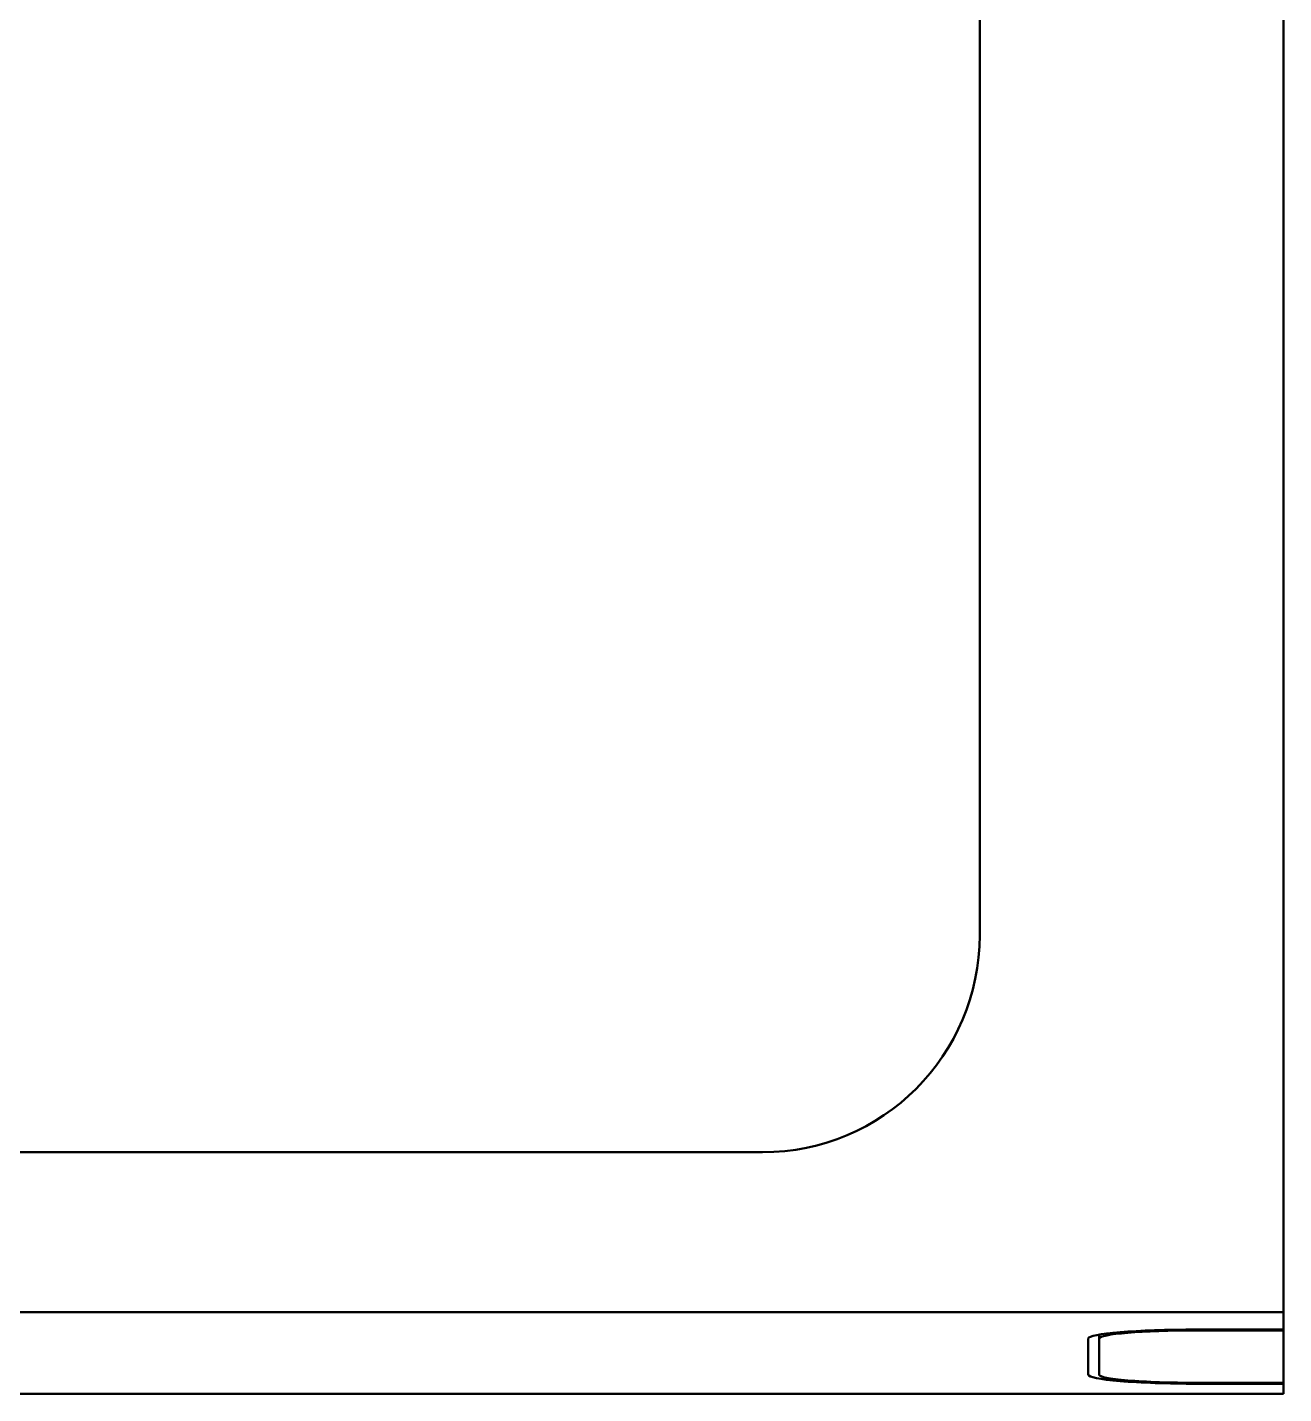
# Model space of a CAD drawing. Header units: inches. Extents: x 0.5 to 16.8, y 0.4 to 9.6.
# Drawn here: x 5.674 to 6.243, y 0.951 to 1.571 of the extents above; entities that cross this region are included whole.
import ezdxf

# ---------------------------------------------------------------- set-up
doc = ezdxf.new("R2010")
doc.units = ezdxf.units.IN
doc.header["$LTSCALE"] = 0.75
doc.header["$MEASUREMENT"] = 0
doc.layers.add('Visible', color=7, linetype='Continuous', lineweight=50)

msp = doc.modelspace()

# ---------------------------------------------------------------- linework, layer by layer
at = {"layer": 'Visible'}
for p, q in [((6.10536, 2.11551, -1.37795), (6.10536, 1.15873, -1.37795)), ((6.24315, 2.11551, -1.32874), (6.24315, 0.98772, -1.32874)), ((6.00693, 1.06031, -1.37795), (5.21953, 1.06031, -1.37795)), ((4.98331, 0.98772, -1.32874), (6.24315, 0.98772, -1.32874)), ((6.24315, 0.98772, -1.32874), (6.24315, 0.97992, -1.42224)), ((6.24315, 0.97992, -1.42224), (6.20378, 0.97992, -1.42224)), ((6.24315, 0.97951, -1.42717), (6.20378, 0.97951, -1.42717)), ((6.24315, 0.97992, -1.42717), (6.24315, 0.97951, -1.42717)), ((6.24315, 0.95573, -1.7126), (6.24315, 0.97951, -1.42717)), ((6.15457, 0.97582, -1.47146), (6.15457, 0.95942, -1.66831)), ((6.15949, 0.97761, -1.47146), (6.15949, 0.97582, -1.47146)), ((6.15949, 0.97582, -1.47146), (6.15949, 0.95942, -1.66831)), ((6.20378, 0.95573, -1.7126), (6.24315, 0.95573, -1.7126)), ((6.20378, 0.95532, -1.71752), (6.24315, 0.95532, -1.71752)), ((6.24315, 0.95573, -1.71752), (6.24315, 0.95532, -1.71752)), ((6.24315, 0.95532, -1.71752), (6.24315, 0.95081, -1.77165)), ((6.24315, 0.95081, -1.77165), (4.98331, 0.95081, -1.77165))]:
    msp.add_line(p, q, dxfattribs=at)
at = {"layer": 'Visible', "extrusion": (0, 0, -1)}
msp.add_arc((-6.00693, 1.15873, 1.37795), 0.09843, 180, 270, dxfattribs=at)
at = {"layer": 'Visible', "extrusion": (-1.22042e-16, -0.996546, 0.083045)}
for centre, major_axis, start_param, end_param in [((6.20378, 0.97582, -1.47146), (0, 0.0041, 0.04921), 0, 1.570796), ((6.20378, 0.97582, -1.47146), (0, 0.00369, 0.04429), 0, 1.570796), ((6.20378, 0.95942, -1.66831), (0, 0.0041, 0.04921), 1.570796, 3.141593), ((6.20378, 0.95942, -1.66831), (0, 0.00369, 0.04429), 1.570796, 3.141593)]:
    msp.add_ellipse(centre, major_axis=major_axis, ratio=0.996546, start_param=start_param, end_param=end_param, dxfattribs=at)

doc.saveas('drawing.dxf')
